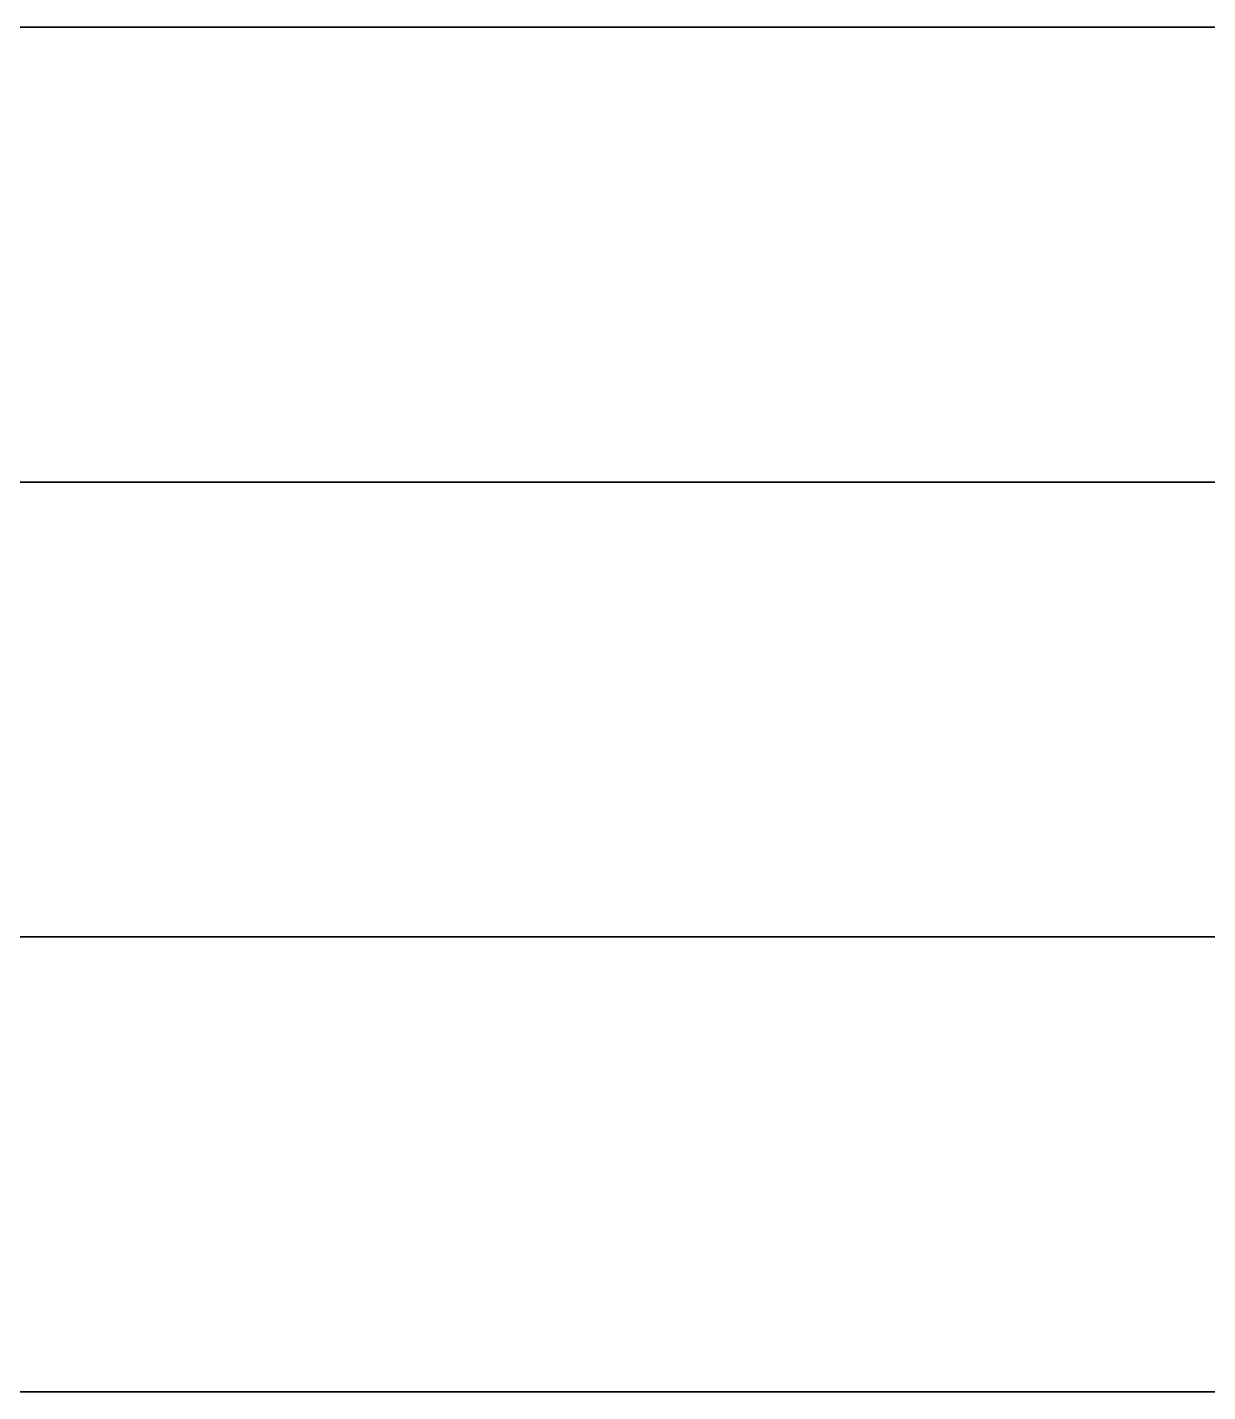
# Model space of a CAD drawing. Header units: metres. Extents: x 350990 to 353010, y 7455300 to 7456700.
# Drawn here: x 352548 to 352807.5, y 7456000 to 7456300 of the extents above; entities that cross this region are included whole.
import ezdxf

# ---------------------------------------------------------------- set-up
doc = ezdxf.new("R2010")
doc.units = ezdxf.units.M

msp = doc.modelspace()

# ---------------------------------------------------------------- linework, layer by layer
at = {"layer": 'BOC_P0N'}
msp.add_polyline3d([(352540, 7456000, 1308.595), (352550, 7456000, 1305.771), (352560, 7456000, 1302.919), (352570, 7456000, 1300.091), (352580, 7456000, 1297.333), (352590, 7456000, 1294.692), (352600, 7456000, 1292.201), (352610, 7456000, 1289.889), (352620, 7456000, 1287.771), (352630, 7456000, 1285.85), (352640, 7456000, 1284.117), (352650, 7456000, 1282.552), (352660, 7456000, 1281.125), (352670, 7456000, 1279.23), (352680, 7456000, 1277.178), (352690, 7456000, 1275.259), (352700, 7456000, 1273.481), (352710, 7456000, 1271.849), (352720, 7456000, 1270.366), (352730, 7456000, 1269.033), (352740, 7456000, 1267.851), (352750, 7456000, 1266.816), (352760, 7456000, 1265.925), (352770, 7456000, 1265.173), (352780, 7456000, 1263.696), (352790, 7456000, 1262.094), (352800, 7456000, 1260.599), (352810, 7456000, 1259.25)], dxfattribs=at)
at = {"layer": 'BOC_P100N'}
msp.add_polyline3d([(352540, 7456100, 1298.415), (352550, 7456100, 1298.246), (352560, 7456100, 1298.254), (352570, 7456100, 1298.402), (352580, 7456100, 1298.641), (352590, 7456100, 1298.917), (352600, 7456100, 1299.17), (352610, 7456100, 1299.34), (352620, 7456100, 1299.371), (352630, 7456100, 1299.216), (352640, 7456100, 1298.835), (352650, 7456100, 1298.202), (352660, 7456100, 1297.302), (352670, 7456100, 1296.136), (352680, 7456100, 1294.714), (352690, 7456100, 1293.058), (352700, 7456100, 1291.197), (352710, 7456100, 1289.165), (352720, 7456100, 1287.002), (352730, 7456100, 1284.744), (352740, 7456100, 1282.426), (352750, 7456100, 1280.079), (352760, 7456100, 1277.727), (352770, 7456100, 1275.389), (352780, 7456100, 1273.078), (352790, 7456100, 1270.802), (352800, 7456100, 1268.566), (352810, 7456100, 1266.372)], dxfattribs=at)
at = {"layer": 'BOC_P200N'}
msp.add_polyline3d([(352540, 7456200, 1291.963), (352550, 7456200, 1292.843), (352560, 7456200, 1293.772), (352570, 7456200, 1294.736), (352580, 7456200, 1295.723), (352590, 7456200, 1296.724), (352600, 7456200, 1297.729), (352610, 7456200, 1298.727), (352620, 7456200, 1299.704), (352630, 7456200, 1300.584), (352640, 7456200, 1301.4), (352650, 7456200, 1302.123), (352660, 7456200, 1302.716), (352670, 7456200, 1303.139), (352680, 7456200, 1302.243), (352690, 7456200, 1301.029), (352700, 7456200, 1299.668), (352710, 7456200, 1298.166), (352720, 7456200, 1296.533), (352730, 7456200, 1294.779), (352740, 7456200, 1292.916), (352750, 7456200, 1290.961), (352760, 7456200, 1288.928), (352770, 7456200, 1286.836), (352780, 7456200, 1284.704), (352790, 7456200, 1282.552), (352800, 7456200, 1279.817), (352810, 7456200, 1276.293)], dxfattribs=at)
at = {"layer": 'BOC_P300N'}
msp.add_polyline3d([(352540, 7456300, 1296.471), (352550, 7456300, 1296.754), (352560, 7456300, 1297.184), (352570, 7456300, 1297.757), (352580, 7456300, 1298.451), (352590, 7456300, 1299.232), (352600, 7456300, 1300.054), (352610, 7456300, 1300.864), (352620, 7456300, 1301.6), (352630, 7456300, 1302.202), (352640, 7456300, 1302.609), (352650, 7456300, 1302.502), (352660, 7456300, 1301.071), (352670, 7456300, 1299.508), (352680, 7456300, 1297.826), (352690, 7456300, 1296.042), (352700, 7456300, 1294.173), (352710, 7456300, 1292.236), (352720, 7456300, 1290.25), (352730, 7456300, 1288.236), (352740, 7456300, 1286.213), (352750, 7456300, 1284.2), (352760, 7456300, 1282.218), (352770, 7456300, 1280.284), (352780, 7456300, 1278.419), (352790, 7456300, 1276.637), (352800, 7456300, 1274.957), (352810, 7456300, 1273.39)], dxfattribs=at)
at = {"layer": 'BOLC_P0N'}
msp.add_polyline3d([(352540, 7456000, 1262.439), (352550, 7456000, 1262.273), (352560, 7456000, 1262.097), (352570, 7456000, 1261.899), (352580, 7456000, 1261.664), (352590, 7456000, 1261.381), (352600, 7456000, 1261.039), (352610, 7456000, 1260.633), (352620, 7456000, 1260.159), (352630, 7456000, 1259.619), (352640, 7456000, 1259.019), (352650, 7456000, 1258.365), (352660, 7456000, 1257.667), (352670, 7456000, 1256.932), (352680, 7456000, 1256.168), (352690, 7456000, 1255.382), (352700, 7456000, 1254.577), (352710, 7456000, 1253.756), (352720, 7456000, 1252.918), (352730, 7456000, 1252.061), (352740, 7456000, 1251.18), (352750, 7456000, 1250.271), (352760, 7456000, 1249.328), (352770, 7456000, 1248.348), (352780, 7456000, 1247.327), (352790, 7456000, 1246.262), (352800, 7456000, 1245.153), (352810, 7456000, 1244.001)], dxfattribs=at)
at = {"layer": 'BOLC_P100N'}
msp.add_polyline3d([(352540, 7456100, 1252.029), (352550, 7456100, 1251.706), (352560, 7456100, 1251.532), (352570, 7456100, 1251.499), (352580, 7456100, 1251.588), (352590, 7456100, 1251.775), (352600, 7456100, 1252.032), (352610, 7456100, 1252.331), (352620, 7456100, 1252.645), (352630, 7456100, 1252.956), (352640, 7456100, 1253.249), (352650, 7456100, 1253.516), (352660, 7456100, 1253.754), (352670, 7456100, 1253.96), (352680, 7456100, 1254.135), (352690, 7456100, 1254.274), (352700, 7456100, 1254.374), (352710, 7456100, 1254.426), (352720, 7456100, 1254.421), (352730, 7456100, 1254.344), (352740, 7456100, 1254.179), (352750, 7456100, 1253.91), (352760, 7456100, 1253.519), (352770, 7456100, 1252.988), (352780, 7456100, 1252.303), (352790, 7456100, 1251.448), (352800, 7456100, 1250.413), (352810, 7456100, 1249.192)], dxfattribs=at)
at = {"layer": 'BOLC_P200N'}
msp.add_polyline3d([(352540, 7456200, 1262.009), (352550, 7456200, 1260.858), (352560, 7456200, 1259.79), (352570, 7456200, 1258.806), (352580, 7456200, 1257.898), (352590, 7456200, 1257.047), (352600, 7456200, 1256.228), (352610, 7456200, 1255.415), (352620, 7456200, 1254.582), (352630, 7456200, 1253.712), (352640, 7456200, 1252.793), (352650, 7456200, 1251.823), (352660, 7456200, 1250.81), (352670, 7456200, 1249.765), (352680, 7456200, 1248.705), (352690, 7456200, 1247.647), (352700, 7456200, 1246.609), (352710, 7456200, 1245.605), (352720, 7456200, 1244.647), (352730, 7456200, 1243.742), (352740, 7456200, 1242.896), (352750, 7456200, 1242.107), (352760, 7456200, 1241.372), (352770, 7456200, 1240.682), (352780, 7456200, 1240.027), (352790, 7456200, 1239.393), (352800, 7456200, 1238.768), (352810, 7456200, 1238.135)], dxfattribs=at)
at = {"layer": 'BOLC_P300N'}
msp.add_polyline3d([(352540, 7456300, 1271.331), (352550, 7456300, 1270.751), (352560, 7456300, 1270.192), (352570, 7456300, 1269.645), (352580, 7456300, 1269.091), (352590, 7456300, 1268.505), (352600, 7456300, 1267.856), (352610, 7456300, 1267.114), (352620, 7456300, 1266.249), (352630, 7456300, 1265.241), (352640, 7456300, 1264.075), (352650, 7456300, 1262.75), (352660, 7456300, 1261.272), (352670, 7456300, 1259.658), (352680, 7456300, 1257.933), (352690, 7456300, 1256.126), (352700, 7456300, 1254.271), (352710, 7456300, 1252.405), (352720, 7456300, 1250.565), (352730, 7456300, 1248.785), (352740, 7456300, 1247.098), (352750, 7456300, 1245.533), (352760, 7456300, 1244.115), (352770, 7456300, 1242.861), (352780, 7456300, 1241.783), (352790, 7456300, 1240.888), (352800, 7456300, 1240.173), (352810, 7456300, 1239.631)], dxfattribs=at)
at = {"layer": 'BOX_P0N'}
msp.add_polyline3d([(352540, 7456000, 1246.456), (352550, 7456000, 1246.098), (352560, 7456000, 1245.281), (352570, 7456000, 1244.078), (352580, 7456000, 1242.588), (352590, 7456000, 1240.922), (352600, 7456000, 1239.202), (352610, 7456000, 1237.544), (352620, 7456000, 1236.054), (352630, 7456000, 1234.817), (352640, 7456000, 1233.892), (352650, 7456000, 1233.309), (352660, 7456000, 1233.063), (352670, 7456000, 1233.118), (352680, 7456000, 1233.411), (352690, 7456000, 1233.857), (352700, 7456000, 1234.358), (352710, 7456000, 1234.807), (352720, 7456000, 1235.106), (352730, 7456000, 1235.164), (352740, 7456000, 1234.912), (352750, 7456000, 1234.304), (352760, 7456000, 1233.324), (352770, 7456000, 1231.982), (352780, 7456000, 1230.315), (352790, 7456000, 1228.381), (352800, 7456000, 1226.257), (352810, 7456000, 1224.027)], dxfattribs=at)
at = {"layer": 'BOX_P100N'}
msp.add_polyline3d([(352540, 7456100, 1228.735), (352550, 7456100, 1227.193), (352560, 7456100, 1225.578), (352570, 7456100, 1223.982), (352580, 7456100, 1222.495), (352590, 7456100, 1221.205), (352600, 7456100, 1220.188), (352610, 7456100, 1219.506), (352620, 7456100, 1219.205), (352630, 7456100, 1219.311), (352640, 7456100, 1219.828), (352650, 7456100, 1220.74), (352660, 7456100, 1222.012), (352670, 7456100, 1223.589), (352680, 7456100, 1225.403), (352690, 7456100, 1227.375), (352700, 7456100, 1229.423), (352710, 7456100, 1231.462), (352720, 7456100, 1233.419), (352730, 7456100, 1235.226), (352740, 7456100, 1236.83), (352750, 7456100, 1238.192), (352760, 7456100, 1239.285), (352770, 7456100, 1240.095), (352780, 7456100, 1240.617), (352790, 7456100, 1240.849), (352800, 7456100, 1240.795), (352810, 7456100, 1240.454)], dxfattribs=at)
at = {"layer": 'BOX_P200N'}
msp.add_polyline3d([(352540, 7456200, 1244.207), (352550, 7456200, 1241.418), (352560, 7456200, 1238.61), (352570, 7456200, 1235.885), (352580, 7456200, 1233.333), (352590, 7456200, 1231.018), (352600, 7456200, 1228.981), (352610, 7456200, 1227.236), (352620, 7456200, 1225.777), (352630, 7456200, 1224.582), (352640, 7456200, 1223.613), (352650, 7456200, 1222.826), (352660, 7456200, 1222.177), (352670, 7456200, 1221.62), (352680, 7456200, 1221.116), (352690, 7456200, 1220.631), (352700, 7456200, 1220.145), (352710, 7456200, 1219.647), (352720, 7456200, 1219.139), (352730, 7456200, 1218.632), (352740, 7456200, 1218.146), (352750, 7456200, 1217.704), (352760, 7456200, 1217.326), (352770, 7456200, 1217.03), (352780, 7456200, 1216.823), (352790, 7456200, 1216.699), (352800, 7456200, 1216.637), (352810, 7456200, 1216.6)], dxfattribs=at)
at = {"layer": 'BOX_P300N'}
msp.add_polyline3d([(352540, 7456300, 1260.137), (352550, 7456300, 1257.949), (352560, 7456300, 1255.857), (352570, 7456300, 1253.925), (352580, 7456300, 1252.188), (352590, 7456300, 1250.648), (352600, 7456300, 1249.279), (352610, 7456300, 1248.031), (352620, 7456300, 1246.838), (352630, 7456300, 1245.626), (352640, 7456300, 1244.323), (352650, 7456300, 1242.866), (352660, 7456300, 1241.208), (352670, 7456300, 1239.322), (352680, 7456300, 1237.207), (352690, 7456300, 1234.884), (352700, 7456300, 1232.399), (352710, 7456300, 1229.818), (352720, 7456300, 1227.22), (352730, 7456300, 1224.695), (352740, 7456300, 1222.33), (352750, 7456300, 1220.208), (352760, 7456300, 1218.396), (352770, 7456300, 1216.942), (352780, 7456300, 1215.865), (352790, 7456300, 1215.16), (352800, 7456300, 1214.79), (352810, 7456300, 1214.693)], dxfattribs=at)
at = {"layer": 'IMP_P300N'}
msp.add_polyline3d([(352546.091, 7456300, 500), (352550, 7456300, 490.177), (352550.069, 7456300, 490), (352553.987, 7456300, 480), (352557.927, 7456300, 470), (352560, 7456300, 464.729), (352561.789, 7456300, 460), (352565.53, 7456300, 450), (352569.209, 7456300, 440), (352570, 7456300, 437.803), (352572.695, 7456300, 430), (352576.056, 7456300, 420), (352579.318, 7456300, 410), (352580, 7456300, 407.836), (352582.379, 7456300, 400), (352585.305, 7456300, 390), (352588.119, 7456300, 380), (352590, 7456300, 373.021), (352590.792, 7456300, 370), (352593.287, 7456300, 360), (352595.664, 7456300, 350), (352597.917, 7456300, 340), (352600, 7456300, 330.211), (352600.044, 7456300, 330), (352601.996, 7456300, 320), (352603.823, 7456300, 310), (352605.528, 7456300, 300), (352600, 7456300, 291.876), (352590, 7456300, 290.771), (352580, 7456300, 290.491), (352570, 7456300, 290.365), (352560, 7456300, 290.371), (352550, 7456300, 290.484), (352540, 7456300, 290.709)], dxfattribs=at)
at = {"layer": 'PHY_P0N'}
msp.add_polyline3d([(352541.212, 7456000, 990), (352550, 7456000, 983), (352553.75, 7456000, 980), (352560, 7456000, 973.862), (352563.88, 7456000, 970), (352570, 7456000, 962.072), (352571.578, 7456000, 960), (352577.149, 7456000, 950), (352580, 7456000, 942.28), (352580.848, 7456000, 940), (352583.093, 7456000, 930), (352584.084, 7456000, 920), (352584.094, 7456000, 910), (352583.368, 7456000, 900), (352582.142, 7456000, 890), (352580.658, 7456000, 880), (352580, 7456000, 875.56), (352579.227, 7456000, 870), (352578.092, 7456000, 860), (352577.463, 7456000, 850), (352577.592, 7456000, 840), (352578.719, 7456000, 830), (352580, 7456000, 824.494), (352581.133, 7456000, 820), (352585.084, 7456000, 810), (352590, 7456000, 800.96), (352590.566, 7456000, 800), (352597.932, 7456000, 790), (352600, 7456000, 785.899), (352603.795, 7456000, 780), (352600, 7456000, 778.705), (352590, 7456000, 777.74), (352580, 7456000, 779.838), (352579.685, 7456000, 780), (352570, 7456000, 785.241), (352563.983, 7456000, 790), (352560, 7456000, 793.362), (352553.165, 7456000, 800), (352550, 7456000, 803.311), (352543.273, 7456000, 810)], dxfattribs=at)
at = {"layer": 'PHY_P100N'}
msp.add_polyline3d([(352545.522, 7456100, 980), (352550, 7456100, 975.239), (352555.029, 7456100, 970), (352560, 7456100, 963.714), (352562.981, 7456100, 960), (352569.302, 7456100, 950), (352570, 7456100, 948.575), (352574.277, 7456100, 940), (352577.918, 7456100, 930), (352580, 7456100, 922.074), (352580.568, 7456100, 920), (352582.627, 7456100, 910), (352584.205, 7456100, 900), (352585.561, 7456100, 890), (352586.922, 7456100, 880), (352588.48, 7456100, 870), (352590, 7456100, 862.125), (352590.455, 7456100, 860), (352593.199, 7456100, 850), (352596.593, 7456100, 840), (352600, 7456100, 831.719), (352600.811, 7456100, 830), (352606.412, 7456100, 820), (352610, 7456100, 814.361), (352613.234, 7456100, 810), (352620, 7456100, 801.633), (352621.571, 7456100, 800), (352630, 7456100, 791.618), (352631.956, 7456100, 790), (352630, 7456100, 788.312), (352620, 7456100, 785.96), (352610, 7456100, 786.921), (352600, 7456100, 786.45), (352590, 7456100, 785.588), (352580, 7456100, 785.542), (352570, 7456100, 787.443), (352564.522, 7456100, 790), (352560, 7456100, 792.187), (352550.287, 7456100, 800), (352550, 7456100, 800.24), (352541.426, 7456100, 810)], dxfattribs=at)
for points in [[(352640, 7456100, 778.633), (352637.063, 7456100, 780), (352640, 7456100, 783.324), (352644.784, 7456100, 780)], [(352670, 7456100, 758.718), (352667.867, 7456100, 760), (352670, 7456100, 763.928), (352677.211, 7456100, 760)]]:
    msp.add_polyline3d(points, close=True, dxfattribs=at)
at = {"layer": 'PHY_P200N'}
msp.add_polyline3d([(352544.491, 7456200, 930), (352550, 7456200, 922.388), (352551.725, 7456200, 920), (352558.584, 7456200, 910), (352560, 7456200, 907.851), (352565.24, 7456200, 900), (352570, 7456200, 892.558), (352571.694, 7456200, 890), (352578.236, 7456200, 880), (352580, 7456200, 877.307), (352585.101, 7456200, 870), (352590, 7456200, 863.042), (352592.357, 7456200, 860), (352600, 7456200, 850.37), (352600.335, 7456200, 850), (352609.715, 7456200, 840), (352610, 7456200, 839.706), (352620, 7456200, 831.048), (352621.531, 7456200, 830), (352630, 7456200, 824.335), (352638.795, 7456200, 820), (352640, 7456200, 819.41), (352650, 7456200, 816.397), (352660, 7456200, 815.137), (352670, 7456200, 815.506), (352680, 7456200, 817.158), (352690, 7456200, 819.521), (352691.99, 7456200, 820), (352700, 7456200, 821.764), (352710, 7456200, 823.268), (352720, 7456200, 823.63), (352730, 7456200, 822.634), (352740, 7456200, 820.233), (352740.586, 7456200, 820), (352750, 7456200, 813.846), (352760, 7456200, 810.207), (352760.277, 7456200, 810), (352760, 7456200, 809.727), (352750, 7456200, 808.527), (352740, 7456200, 808.67), (352730, 7456200, 804.606), (352724.029, 7456200, 800), (352720, 7456200, 796.658), (352713.706, 7456200, 790), (352710, 7456200, 785.862), (352704.808, 7456200, 780), (352700, 7456200, 774.384), (352695.305, 7456200, 770), (352690, 7456200, 764.966), (352680.054, 7456200, 760), (352680, 7456200, 759.973), (352679.214, 7456200, 760), (352670, 7456200, 760.291), (352660, 7456200, 765.511), (352655.048, 7456200, 770), (352650, 7456200, 774.324), (352644.785, 7456200, 780), (352640, 7456200, 785.001), (352635.487, 7456200, 790), (352630, 7456200, 795.925), (352625.87, 7456200, 800), (352620, 7456200, 805.716), (352614.405, 7456200, 810), (352610, 7456200, 813.362), (352600, 7456200, 818.377), (352593.65, 7456200, 820), (352590, 7456200, 820.939), (352580, 7456200, 821.826), (352570, 7456200, 822.22), (352560, 7456200, 823.441), (352550, 7456200, 826.668), (352544.446, 7456200, 830)], dxfattribs=at)
for points in [[(352770, 7456200, 798.732), (352768.216, 7456200, 800), (352770, 7456200, 801.806), (352771.751, 7456200, 800)], [(352780, 7456200, 789.992), (352779.993, 7456200, 790), (352780, 7456200, 790.01), (352780.007, 7456200, 790)]]:
    msp.add_polyline3d(points, close=True, dxfattribs=at)
at = {"layer": 'PHY_P300N'}
msp.add_polyline3d([(352541.735, 7456300, 910), (352550, 7456300, 901.542), (352551.488, 7456300, 900), (352560, 7456300, 891.005), (352560.956, 7456300, 890), (352570, 7456300, 880.332), (352570.319, 7456300, 880), (352579.833, 7456300, 870), (352580, 7456300, 869.823), (352589.812, 7456300, 860), (352590, 7456300, 859.812), (352600, 7456300, 850.621), (352600.756, 7456300, 850), (352610, 7456300, 842.5), (352613.585, 7456300, 840), (352620, 7456300, 835.582), (352629.884, 7456300, 830), (352630, 7456300, 829.935), (352640, 7456300, 825.677), (352650, 7456300, 822.703), (352660, 7456300, 820.955), (352670, 7456300, 820.283), (352680, 7456300, 820.431), (352690, 7456300, 821.057), (352700, 7456300, 821.775), (352710, 7456300, 822.215), (352720, 7456300, 822.068), (352730, 7456300, 821.114), (352735.78, 7456300, 820), (352740, 7456300, 819.165), (352750, 7456300, 816.041), (352760, 7456300, 811.773), (352763.22, 7456300, 810), (352770, 7456300, 805.983), (352778.181, 7456300, 800), (352780, 7456300, 798.527), (352788.751, 7456300, 790), (352790, 7456300, 788.615), (352796.633, 7456300, 780), (352800, 7456300, 774.898), (352802.837, 7456300, 770), (352800, 7456300, 766.156), (352790, 7456300, 766.688), (352781.773, 7456300, 770), (352780, 7456300, 770.667), (352770, 7456300, 776.556), (352765.624, 7456300, 780), (352760, 7456300, 784.144), (352753.131, 7456300, 790), (352750, 7456300, 792.52), (352740.811, 7456300, 800), (352740, 7456300, 800.91), (352730, 7456300, 807.412), (352724.69, 7456300, 810), (352720, 7456300, 816.166), (352710, 7456300, 817.579), (352700, 7456300, 817.907), (352690, 7456300, 817.389), (352685.002, 7456300, 810), (352680, 7456300, 808.077), (352670, 7456300, 803.901), (352660, 7456300, 800.434), (352658.734, 7456300, 800), (352650, 7456300, 797.841), (352640, 7456300, 796.703), (352630, 7456300, 796.628), (352620, 7456300, 797.084), (352610, 7456300, 797.473), (352600, 7456300, 797.324), (352590, 7456300, 796.449), (352580, 7456300, 795.031), (352570, 7456300, 793.625), (352560, 7456300, 793.09), (352550, 7456300, 794.433), (352540, 7456300, 798.601)], dxfattribs=at)
at = {"layer": 'POT_P0N'}
msp.add_polyline3d([(352543.738, 7456000, 440), (352549.708, 7456000, 430), (352550, 7456000, 429.561), (352556.583, 7456000, 420), (352560, 7456000, 415.448), (352564.237, 7456000, 410), (352570, 7456000, 403.03), (352572.586, 7456000, 400), (352580, 7456000, 391.62), (352581.469, 7456000, 390), (352590, 7456000, 380.689), (352590.64, 7456000, 380), (352599.81, 7456000, 370), (352600, 7456000, 369.787), (352608.705, 7456000, 360), (352610, 7456000, 358.463), (352617.066, 7456000, 350), (352620, 7456000, 346.208), (352624.743, 7456000, 340), (352630, 7456000, 332.432), (352631.669, 7456000, 330), (352637.892, 7456000, 320), (352640, 7456000, 316.207), (352643.447, 7456000, 310), (352648.373, 7456000, 300), (352640, 7456000, 290.726), (352630, 7456000, 290.339), (352620, 7456000, 290.219), (352610, 7456000, 290.161), (352600, 7456000, 290.127), (352590, 7456000, 290.106), (352580, 7456000, 290.09), (352570, 7456000, 290.08), (352560, 7456000, 290.072), (352550, 7456000, 290.066), (352540, 7456000, 290.061)], dxfattribs=at)
at = {"layer": 'POT_P100N'}
msp.add_polyline3d([(352544.634, 7456100, 480), (352549.727, 7456100, 470), (352550, 7456100, 469.514), (352555.536, 7456100, 460), (352560, 7456100, 452.996), (352562.001, 7456100, 450), (352569.233, 7456100, 440), (352570, 7456100, 439.007), (352577.327, 7456100, 430), (352580, 7456100, 426.875), (352586.2, 7456100, 420), (352590, 7456100, 415.91), (352595.763, 7456100, 410), (352600, 7456100, 405.686), (352605.803, 7456100, 400), (352610, 7456100, 395.817), (352615.98, 7456100, 390), (352620, 7456100, 385.919), (352625.879, 7456100, 380), (352630, 7456100, 375.552), (352635.108, 7456100, 370), (352640, 7456100, 364.142), (352643.392, 7456100, 360), (352650, 7456100, 350.868), (352650.611, 7456100, 350), (352656.718, 7456100, 340), (352660, 7456100, 333.574), (352661.786, 7456100, 330), (352665.873, 7456100, 320), (352669.071, 7456100, 310), (352670, 7456100, 306.042), (352671.427, 7456100, 300), (352670, 7456100, 293.473), (352660, 7456100, 290.622), (352650, 7456100, 290.34), (352640, 7456100, 290.233), (352630, 7456100, 290.177), (352620, 7456100, 290.142), (352610, 7456100, 290.118), (352600, 7456100, 290.102), (352590, 7456100, 290.089), (352580, 7456100, 290.08), (352570, 7456100, 290.072), (352560, 7456100, 290.067), (352550, 7456100, 290.062), (352540, 7456100, 290.059)], dxfattribs=at)
at = {"layer": 'POT_P200N'}
msp.add_polyline3d([(352543.663, 7456200, 470), (352550, 7456200, 460.184), (352550.124, 7456200, 460), (352557.345, 7456200, 450), (352560, 7456200, 446.543), (352565.373, 7456200, 440), (352570, 7456200, 434.653), (352574.345, 7456200, 430), (352580, 7456200, 424.169), (352584.384, 7456200, 420), (352590, 7456200, 414.759), (352595.519, 7456200, 410), (352600, 7456200, 406.123), (352607.588, 7456200, 400), (352610, 7456200, 397.997), (352620, 7456200, 390.118), (352620.155, 7456200, 390), (352630, 7456200, 382.001), (352632.489, 7456200, 380), (352640, 7456200, 373.371), (352643.766, 7456200, 370), (352650, 7456200, 363.657), (352653.472, 7456200, 360), (352660, 7456200, 351.88), (352661.442, 7456200, 350), (352667.635, 7456200, 340), (352670, 7456200, 334.955), (352672.218, 7456200, 330), (352675.28, 7456200, 320), (352676.96, 7456200, 310), (352677.281, 7456200, 300), (352670, 7456200, 291.244), (352660, 7456200, 290.573), (352650, 7456200, 290.373), (352640, 7456200, 290.277), (352630, 7456200, 290.219), (352620, 7456200, 290.181), (352610, 7456200, 290.153), (352600, 7456200, 290.133), (352590, 7456200, 290.117), (352580, 7456200, 290.105), (352570, 7456200, 290.095), (352560, 7456200, 290.087), (352550, 7456200, 290.081), (352540, 7456200, 290.076)], dxfattribs=at)
at = {"layer": 'POT_P300N'}
msp.add_polyline3d([(352544.369, 7456300, 410), (352550, 7456300, 401.249), (352550.906, 7456300, 400), (352558.351, 7456300, 390), (352560, 7456300, 387.828), (352566.756, 7456300, 380), (352570, 7456300, 376.218), (352576.067, 7456300, 370), (352580, 7456300, 365.78), (352586.062, 7456300, 360), (352590, 7456300, 355.872), (352596.158, 7456300, 350), (352600, 7456300, 345.718), (352605.446, 7456300, 340), (352610, 7456300, 333.923), (352613.002, 7456300, 330), (352618.409, 7456300, 320), (352620, 7456300, 315.322), (352621.772, 7456300, 310), (352623.535, 7456300, 300), (352620, 7456300, 293.417), (352610, 7456300, 291.141), (352600, 7456300, 290.665), (352590, 7456300, 290.461), (352580, 7456300, 290.348), (352570, 7456300, 290.278), (352560, 7456300, 290.23), (352550, 7456300, 290.197), (352540, 7456300, 290.172)], dxfattribs=at)
at = {"layer": 'PRO_P0N'}
for points in [[(352540, 7456000, 1313.723), (352550, 7456000, 1311.314), (352555.262, 7456000, 1310), (352560, 7456000, 1308.816), (352570, 7456000, 1306.249), (352580, 7456000, 1303.635), (352590, 7456000, 1300.993), (352593.75, 7456000, 1300), (352600, 7456000, 1298.345), (352610, 7456000, 1295.712), (352620, 7456000, 1293.112), (352630, 7456000, 1290.565), (352632.281, 7456000, 1290), (352640, 7456000, 1288.088), (352650, 7456000, 1285.697), (352660, 7456000, 1283.407), (352670, 7456000, 1281.23), (352675.993, 7456000, 1280), (352680, 7456000, 1279.178), (352690, 7456000, 1276.518), (352697.796, 7456000, 1270), (352692.758, 7456000, 1260), (352690, 7456000, 1251.188), (352689.702, 7456000, 1250), (352688.687, 7456000, 1240), (352689.118, 7456000, 1230), (352690, 7456000, 1225.182), (352691.212, 7456000, 1220), (352695.21, 7456000, 1210), (352700, 7456000, 1201.267), (352700.927, 7456000, 1200), (352709.569, 7456000, 1190), (352710, 7456000, 1189.544), (352720, 7456000, 1181.757), (352723.384, 7456000, 1180), (352730, 7456000, 1178.886), (352740, 7456000, 1178.034), (352750, 7456000, 1177.867), (352760, 7456000, 1178.154), (352770, 7456000, 1178.554), (352780, 7456000, 1178.653), (352790, 7456000, 1178.029), (352800, 7456000, 1176.326), (352810, 7456000, 1173.322)], [(352810, 7456000, 290.014), (352800, 7456000, 290.014), (352790, 7456000, 290.014), (352780, 7456000, 290.013), (352770, 7456000, 290.013), (352760, 7456000, 290.013), (352750, 7456000, 290.013), (352740, 7456000, 290.012), (352730, 7456000, 290.012), (352720, 7456000, 290.012), (352710, 7456000, 290.012), (352700, 7456000, 290.012), (352690, 7456000, 290.011), (352680, 7456000, 290.011), (352670, 7456000, 290.011), (352660, 7456000, 290.011), (352650, 7456000, 290.011), (352640, 7456000, 290.01), (352630, 7456000, 290.01), (352620, 7456000, 290.01), (352610, 7456000, 290.01), (352600, 7456000, 290.01), (352590, 7456000, 290.01), (352580, 7456000, 290.01), (352570, 7456000, 290.01), (352560, 7456000, 290.01), (352550, 7456000, 290.01), (352540, 7456000, 290.01)]]:
    msp.add_polyline3d(points, dxfattribs=at)
at = {"layer": 'PRO_P100N'}
for points in [[(352540, 7456100, 1312.188), (352550, 7456100, 1311.739), (352560, 7456100, 1311.219), (352570, 7456100, 1310.628), (352579.461, 7456100, 1310), (352580, 7456100, 1309.964), (352590, 7456100, 1309.227), (352600, 7456100, 1308.414), (352610, 7456100, 1307.525), (352620, 7456100, 1306.559), (352630, 7456100, 1305.513), (352640, 7456100, 1304.388), (352650, 7456100, 1303.182), (352660, 7456100, 1301.896), (352670, 7456100, 1300.528), (352673.651, 7456100, 1300), (352680, 7456100, 1299.081), (352690, 7456100, 1297.557), (352700, 7456100, 1295.956), (352710, 7456100, 1294.284), (352720, 7456100, 1292.545), (352730, 7456100, 1290.744), (352734.009, 7456100, 1290), (352735.594, 7456100, 1280), (352730.024, 7456100, 1270), (352730, 7456100, 1269.952), (352725.251, 7456100, 1260), (352720.758, 7456100, 1250), (352720, 7456100, 1248.059), (352717.325, 7456100, 1240), (352714.532, 7456100, 1230), (352712.279, 7456100, 1220), (352710.613, 7456100, 1210), (352710, 7456100, 1204.119), (352709.661, 7456100, 1200), (352709.308, 7456100, 1190), (352709.361, 7456100, 1180), (352710, 7456100, 1179.481), (352720, 7456100, 1172.819), (352725.367, 7456100, 1170), (352730, 7456100, 1167.45), (352740, 7456100, 1163.31), (352750, 7456100, 1160.45), (352752.91, 7456100, 1160), (352760, 7456100, 1158.746), (352770, 7456100, 1158.11), (352780, 7456100, 1158.177), (352790, 7456100, 1158.282), (352800, 7456100, 1157.652), (352810, 7456100, 1155.686)], [(352810, 7456100, 290.014), (352800, 7456100, 290.013), (352790, 7456100, 290.013), (352780, 7456100, 290.013), (352770, 7456100, 290.013), (352760, 7456100, 290.012), (352750, 7456100, 290.012), (352740, 7456100, 290.012), (352730, 7456100, 290.012), (352720, 7456100, 290.011), (352710, 7456100, 290.011), (352700, 7456100, 290.011), (352690, 7456100, 290.011), (352680, 7456100, 290.011), (352670, 7456100, 290.011), (352660, 7456100, 290.01), (352650, 7456100, 290.01), (352640, 7456100, 290.01), (352630, 7456100, 290.01), (352620, 7456100, 290.01), (352610, 7456100, 290.01), (352600, 7456100, 290.01), (352590, 7456100, 290.01), (352580, 7456100, 290.01), (352570, 7456100, 290.01), (352560, 7456100, 290.01), (352550, 7456100, 290.01), (352540, 7456100, 290.01)]]:
    msp.add_polyline3d(points, dxfattribs=at)
at = {"layer": 'PRO_P200N'}
for points in [[(352540, 7456200, 1306.785), (352550, 7456200, 1307.267), (352560, 7456200, 1307.691), (352570, 7456200, 1308.045), (352580, 7456200, 1308.316), (352590, 7456200, 1308.492), (352600, 7456200, 1308.561), (352610, 7456200, 1308.513), (352620, 7456200, 1308.338), (352630, 7456200, 1308.027), (352640, 7456200, 1307.572), (352650, 7456200, 1306.97), (352660, 7456200, 1306.215), (352670, 7456200, 1305.306), (352680, 7456200, 1304.243), (352690, 7456200, 1303.029), (352700, 7456200, 1301.668), (352710, 7456200, 1300.166), (352711.018, 7456200, 1300), (352720, 7456200, 1298.533), (352730, 7456200, 1296.779), (352740, 7456200, 1294.916), (352750, 7456200, 1292.961), (352758.957, 7456200, 1290), (352760, 7456200, 1284.684), (352760.446, 7456200, 1280), (352761.347, 7456200, 1270), (352762.008, 7456200, 1260), (352761.871, 7456200, 1250), (352760, 7456200, 1241.183), (352759.684, 7456200, 1240), (352753.221, 7456200, 1230), (352750, 7456200, 1227.346), (352741.759, 7456200, 1220), (352740, 7456200, 1218.831), (352730.251, 7456200, 1210), (352730, 7456200, 1209.801), (352721.411, 7456200, 1200), (352720, 7456200, 1198.426), (352714.518, 7456200, 1190), (352710, 7456200, 1182.576), (352708.784, 7456200, 1180), (352710, 7456200, 1177.984), (352715.533, 7456200, 1170), (352720, 7456200, 1163.014), (352722.197, 7456200, 1160), (352728.614, 7456200, 1150), (352730, 7456200, 1147.547), (352734.576, 7456200, 1140), (352739.336, 7456200, 1130), (352740, 7456200, 1128.422), (352743.629, 7456200, 1120), (352747.097, 7456200, 1110), (352750, 7456200, 1100.164), (352750.049, 7456200, 1100), (352753.146, 7456200, 1090), (352756.107, 7456200, 1080), (352759.117, 7456200, 1070), (352760, 7456200, 1067.425), (352762.593, 7456200, 1060), (352766.429, 7456200, 1050), (352770, 7456200, 1041.564), (352770.693, 7456200, 1040), (352775.875, 7456200, 1030), (352780, 7456200, 1022.88), (352781.802, 7456200, 1020), (352788.965, 7456200, 1010), (352790, 7456200, 1008.732), (352797.954, 7456200, 1000), (352800, 7456200, 998.008), (352809.454, 7456200, 990)], [(352810, 7456200, 290.013), (352800, 7456200, 290.013), (352790, 7456200, 290.013), (352780, 7456200, 290.012), (352770, 7456200, 290.012), (352760, 7456200, 290.012), (352750, 7456200, 290.012), (352740, 7456200, 290.012), (352730, 7456200, 290.011), (352720, 7456200, 290.011), (352710, 7456200, 290.011), (352700, 7456200, 290.011), (352690, 7456200, 290.011), (352680, 7456200, 290.011), (352670, 7456200, 290.011), (352660, 7456200, 290.01), (352650, 7456200, 290.01), (352640, 7456200, 290.01), (352630, 7456200, 290.01), (352620, 7456200, 290.01), (352610, 7456200, 290.01), (352600, 7456200, 290.01), (352590, 7456200, 290.01), (352580, 7456200, 290.01), (352570, 7456200, 290.01), (352560, 7456200, 290.01), (352550, 7456200, 290.01), (352540, 7456200, 290.01)]]:
    msp.add_polyline3d(points, dxfattribs=at)
at = {"layer": 'PRO_P300N'}
for points in [[(352540, 7456300, 1309.317), (352550, 7456300, 1309.733), (352560, 7456300, 1309.99), (352561.16, 7456300, 1310), (352570, 7456300, 1310.079), (352579.361, 7456300, 1310), (352580, 7456300, 1309.995), (352590, 7456300, 1309.734), (352600, 7456300, 1309.294), (352610, 7456300, 1308.676), (352620, 7456300, 1307.882), (352630, 7456300, 1306.917), (352640, 7456300, 1305.788), (352650, 7456300, 1304.502), (352660, 7456300, 1303.071), (352670, 7456300, 1301.508), (352678.968, 7456300, 1300), (352680, 7456300, 1299.826), (352690, 7456300, 1298.042), (352700, 7456300, 1296.173), (352710, 7456300, 1294.236), (352720, 7456300, 1292.25), (352730, 7456300, 1290.236), (352731.166, 7456300, 1290), (352740, 7456300, 1288.213), (352750, 7456300, 1286.2), (352760, 7456300, 1284.218), (352770, 7456300, 1280.424), (352770.467, 7456300, 1280), (352775.554, 7456300, 1270), (352780, 7456300, 1261.669), (352780.966, 7456300, 1260), (352785.916, 7456300, 1250), (352790, 7456300, 1240.172), (352790.074, 7456300, 1240), (352791.28, 7456300, 1230), (352790, 7456300, 1226.117), (352786.46, 7456300, 1220), (352780, 7456300, 1216.094), (352770, 7456300, 1212.485), (352761.096, 7456300, 1210), (352760, 7456300, 1209.776), (352750, 7456300, 1207.106), (352740, 7456300, 1203.06), (352735.043, 7456300, 1200), (352730, 7456300, 1196.998), (352722.232, 7456300, 1190), (352720, 7456300, 1187.866), (352714.113, 7456300, 1180), (352720, 7456300, 1170.045), (352720.029, 7456300, 1170), (352726.026, 7456300, 1160), (352730, 7456300, 1151.917), (352730.979, 7456300, 1150), (352735.431, 7456300, 1140), (352738.951, 7456300, 1130), (352740, 7456300, 1126.747), (352742.109, 7456300, 1120), (352744.923, 7456300, 1110), (352747.495, 7456300, 1100), (352749.995, 7456300, 1090), (352750, 7456300, 1089.982), (352752.705, 7456300, 1080), (352755.517, 7456300, 1070), (352758.526, 7456300, 1060), (352760, 7456300, 1055.676), (352761.918, 7456300, 1050), (352765.747, 7456300, 1040), (352770, 7456300, 1030.032), (352770.014, 7456300, 1030), (352775.104, 7456300, 1020), (352780, 7456300, 1011.496), (352780.904, 7456300, 1010), (352787.877, 7456300, 1000), (352790, 7456300, 997.327), (352796.29, 7456300, 990), (352800, 7456300, 986.189), (352806.655, 7456300, 980), (352810, 7456300, 977.229)], [(352810, 7456300, 290.013), (352800, 7456300, 290.013), (352790, 7456300, 290.013), (352780, 7456300, 290.013), (352770, 7456300, 290.012), (352760, 7456300, 290.012), (352750, 7456300, 290.012), (352740, 7456300, 290.012), (352730, 7456300, 290.012), (352720, 7456300, 290.011), (352710, 7456300, 290.011), (352700, 7456300, 290.011), (352690, 7456300, 290.011), (352680, 7456300, 290.011), (352670, 7456300, 290.011), (352660, 7456300, 290.011), (352650, 7456300, 290.011), (352640, 7456300, 290.011), (352630, 7456300, 290.011), (352620, 7456300, 290.011), (352610, 7456300, 290.011), (352600, 7456300, 290.01), (352590, 7456300, 290.01), (352580, 7456300, 290.01), (352570, 7456300, 290.01), (352560, 7456300, 290.01), (352550, 7456300, 290.01), (352540, 7456300, 290.01)]]:
    msp.add_polyline3d(points, dxfattribs=at)
at = {"layer": 'TOH_P0N'}
msp.add_polyline3d([(352540, 7456000, 1205.981), (352550, 7456000, 1205.817), (352560, 7456000, 1205.518), (352570, 7456000, 1205.111), (352580, 7456000, 1204.613), (352590, 7456000, 1204.023), (352600, 7456000, 1203.326), (352610, 7456000, 1202.497), (352620, 7456000, 1201.498), (352630, 7456000, 1200.284), (352640, 7456000, 1198.809), (352650, 7456000, 1197.029), (352660, 7456000, 1194.906), (352670, 7456000, 1192.42), (352680, 7456000, 1189.569), (352690, 7456000, 1186.375), (352700, 7456000, 1182.89), (352710, 7456000, 1179.195), (352720, 7456000, 1175.399), (352730, 7456000, 1171.635), (352740, 7456000, 1168.057), (352750, 7456000, 1164.829), (352760, 7456000, 1162.112), (352770, 7456000, 1160.059), (352780, 7456000, 1158.799), (352790, 7456000, 1158.425), (352800, 7456000, 1158.988), (352810, 7456000, 1160.483)], dxfattribs=at)
at = {"layer": 'TOH_P100N'}
msp.add_polyline3d([(352540, 7456100, 1183.401), (352550, 7456100, 1181.328), (352560, 7456100, 1179.876), (352570, 7456100, 1179.144), (352580, 7456100, 1179.173), (352590, 7456100, 1179.947), (352600, 7456100, 1181.401), (352610, 7456100, 1183.422), (352620, 7456100, 1185.869), (352630, 7456100, 1188.578), (352640, 7456100, 1191.38), (352650, 7456100, 1194.11), (352660, 7456100, 1196.616), (352670, 7456100, 1198.771), (352680, 7456100, 1200.474), (352690, 7456100, 1201.663), (352700, 7456100, 1202.314), (352710, 7456100, 1202.446), (352720, 7456100, 1202.115), (352730, 7456100, 1201.414), (352740, 7456100, 1200.463), (352750, 7456100, 1199.4), (352760, 7456100, 1198.369), (352770, 7456100, 1197.504), (352780, 7456100, 1196.921), (352790, 7456100, 1196.705), (352800, 7456100, 1196.898), (352810, 7456100, 1197.5)], dxfattribs=at)
at = {"layer": 'TOH_P200N'}
msp.add_polyline3d([(352540, 7456200, 1209.342), (352550, 7456200, 1206.665), (352560, 7456200, 1204.274), (352570, 7456200, 1202.3), (352580, 7456200, 1200.829), (352590, 7456200, 1199.894), (352600, 7456200, 1199.481), (352610, 7456200, 1199.529), (352620, 7456200, 1199.95), (352630, 7456200, 1200.633), (352640, 7456200, 1201.463), (352650, 7456200, 1202.327), (352660, 7456200, 1203.123), (352670, 7456200, 1203.766), (352680, 7456200, 1204.192), (352690, 7456200, 1204.36), (352700, 7456200, 1204.254), (352710, 7456200, 1203.883), (352720, 7456200, 1203.278), (352730, 7456200, 1202.49), (352740, 7456200, 1201.582), (352750, 7456200, 1200.624), (352760, 7456200, 1199.687), (352770, 7456200, 1198.831), (352780, 7456200, 1198.102), (352790, 7456200, 1197.522), (352800, 7456200, 1197.089), (352810, 7456200, 1196.775)], dxfattribs=at)
at = {"layer": 'TOH_P300N'}
msp.add_polyline3d([(352540, 7456300, 1240.448), (352550, 7456300, 1239.762), (352560, 7456300, 1238.815), (352570, 7456300, 1237.645), (352580, 7456300, 1236.274), (352590, 7456300, 1234.709), (352600, 7456300, 1232.937), (352610, 7456300, 1230.938), (352620, 7456300, 1228.687), (352630, 7456300, 1226.165), (352640, 7456300, 1223.366), (352650, 7456300, 1220.298), (352660, 7456300, 1216.99), (352670, 7456300, 1213.49), (352680, 7456300, 1209.863), (352690, 7456300, 1206.191), (352700, 7456300, 1202.565), (352710, 7456300, 1199.085), (352720, 7456300, 1195.851), (352730, 7456300, 1192.961), (352740, 7456300, 1190.499), (352750, 7456300, 1188.537), (352760, 7456300, 1187.122), (352770, 7456300, 1186.278), (352780, 7456300, 1185.998), (352790, 7456300, 1186.244), (352800, 7456300, 1186.951), (352810, 7456300, 1188.026)], dxfattribs=at)
at = {"layer": 'TOPO_P0N'}
msp.add_polyline3d([(352540, 7456000, 1313.723), (352550, 7456000, 1311.314), (352560, 7456000, 1308.816), (352570, 7456000, 1306.249), (352580, 7456000, 1303.635), (352590, 7456000, 1300.993), (352600, 7456000, 1298.345), (352610, 7456000, 1295.712), (352620, 7456000, 1293.112), (352630, 7456000, 1290.565), (352640, 7456000, 1288.088), (352650, 7456000, 1285.697), (352660, 7456000, 1283.407), (352670, 7456000, 1281.23), (352680, 7456000, 1279.178), (352690, 7456000, 1277.259), (352700, 7456000, 1275.481), (352710, 7456000, 1273.849), (352720, 7456000, 1272.366), (352730, 7456000, 1271.033), (352740, 7456000, 1269.851), (352750, 7456000, 1268.816), (352760, 7456000, 1267.925), (352770, 7456000, 1267.173), (352780, 7456000, 1266.553), (352790, 7456000, 1266.059), (352800, 7456000, 1265.681), (352810, 7456000, 1265.411)], dxfattribs=at)
at = {"layer": 'TOPO_P100N'}
msp.add_polyline3d([(352540, 7456100, 1312.188), (352550, 7456100, 1311.739), (352560, 7456100, 1311.219), (352570, 7456100, 1310.628), (352580, 7456100, 1309.964), (352590, 7456100, 1309.227), (352600, 7456100, 1308.414), (352610, 7456100, 1307.525), (352620, 7456100, 1306.559), (352630, 7456100, 1305.513), (352640, 7456100, 1304.388), (352650, 7456100, 1303.182), (352660, 7456100, 1301.896), (352670, 7456100, 1300.528), (352680, 7456100, 1299.081), (352690, 7456100, 1297.557), (352700, 7456100, 1295.956), (352710, 7456100, 1294.284), (352720, 7456100, 1292.545), (352730, 7456100, 1290.744), (352740, 7456100, 1288.888), (352750, 7456100, 1286.986), (352760, 7456100, 1285.046), (352770, 7456100, 1283.079), (352780, 7456100, 1281.096), (352790, 7456100, 1279.112), (352800, 7456100, 1277.138), (352810, 7456100, 1275.19)], dxfattribs=at)
at = {"layer": 'TOPO_P200N'}
msp.add_polyline3d([(352540, 7456200, 1306.785), (352550, 7456200, 1307.267), (352560, 7456200, 1307.691), (352570, 7456200, 1308.045), (352580, 7456200, 1308.316), (352590, 7456200, 1308.492), (352600, 7456200, 1308.561), (352610, 7456200, 1308.513), (352620, 7456200, 1308.338), (352630, 7456200, 1308.027), (352640, 7456200, 1307.572), (352650, 7456200, 1306.97), (352660, 7456200, 1306.215), (352670, 7456200, 1305.306), (352680, 7456200, 1304.243), (352690, 7456200, 1303.029), (352700, 7456200, 1301.668), (352710, 7456200, 1300.166), (352720, 7456200, 1298.533), (352730, 7456200, 1296.779), (352740, 7456200, 1294.916), (352750, 7456200, 1292.961), (352760, 7456200, 1290.928), (352770, 7456200, 1288.836), (352780, 7456200, 1286.704), (352790, 7456200, 1284.552), (352800, 7456200, 1282.4), (352810, 7456200, 1280.27)], dxfattribs=at)
at = {"layer": 'TOPO_P300N'}
msp.add_polyline3d([(352540, 7456300, 1309.317), (352550, 7456300, 1309.733), (352560, 7456300, 1309.99), (352570, 7456300, 1310.079), (352580, 7456300, 1309.995), (352590, 7456300, 1309.734), (352600, 7456300, 1309.294), (352610, 7456300, 1308.676), (352620, 7456300, 1307.882), (352630, 7456300, 1306.917), (352640, 7456300, 1305.788), (352650, 7456300, 1304.502), (352660, 7456300, 1303.071), (352670, 7456300, 1301.508), (352680, 7456300, 1299.826), (352690, 7456300, 1298.042), (352700, 7456300, 1296.173), (352710, 7456300, 1294.236), (352720, 7456300, 1292.25), (352730, 7456300, 1290.236), (352740, 7456300, 1288.213), (352750, 7456300, 1286.2), (352760, 7456300, 1284.218), (352770, 7456300, 1282.284), (352780, 7456300, 1280.419), (352790, 7456300, 1278.637), (352800, 7456300, 1276.957), (352810, 7456300, 1275.39)], dxfattribs=at)

doc.saveas('drawing.dxf')
